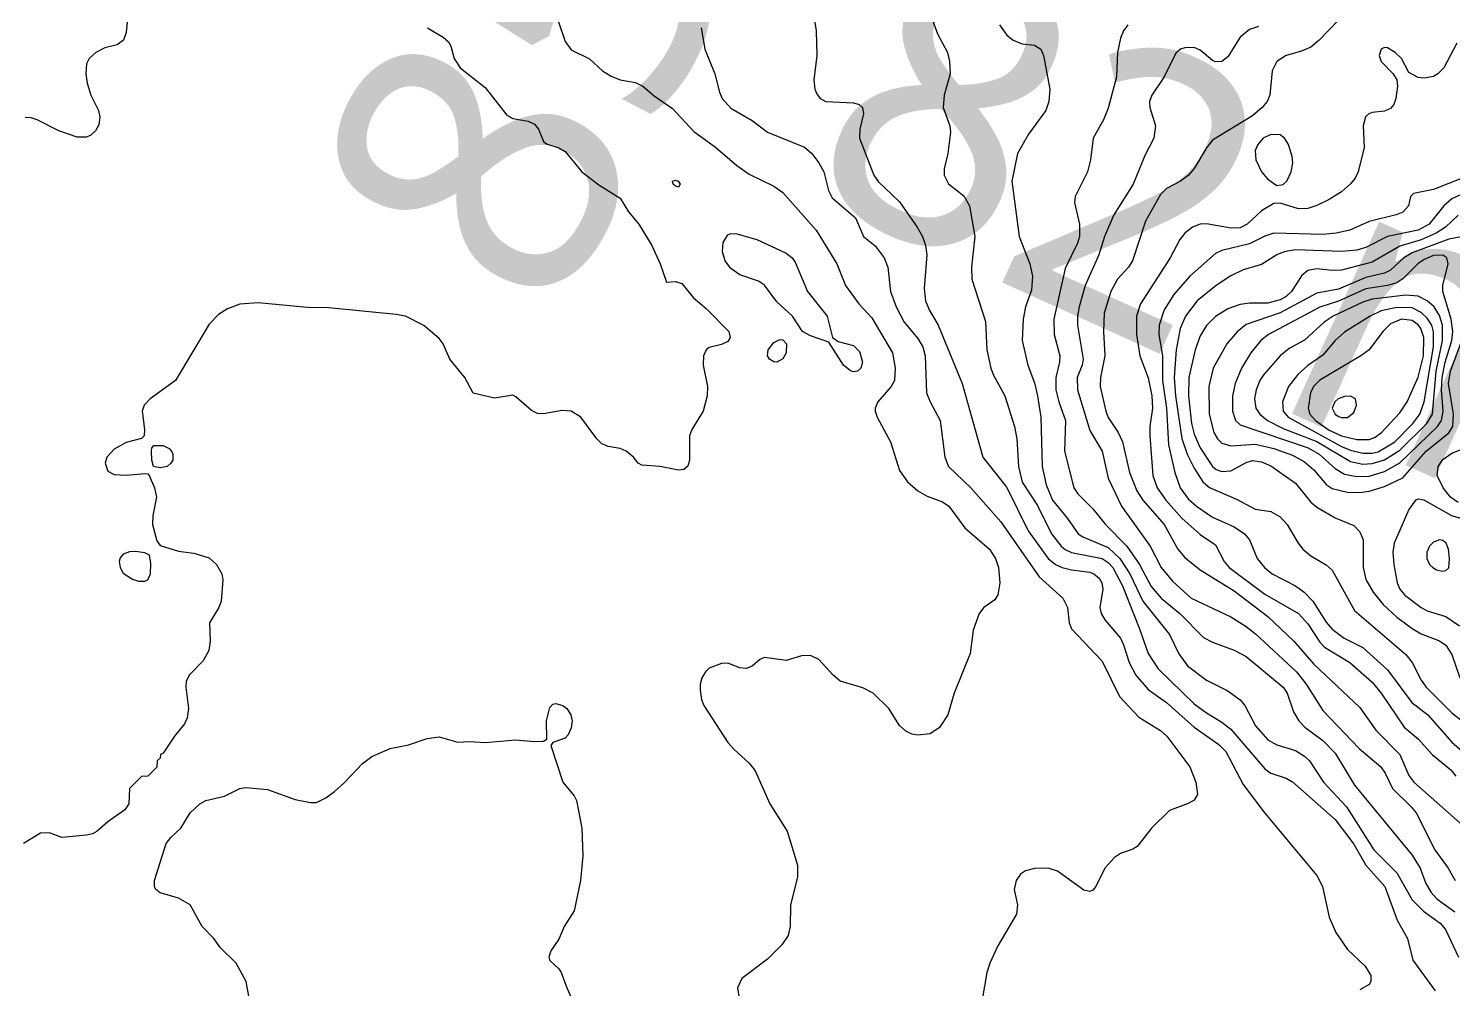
# Model space of a CAD drawing. Extents: x 474277 to 475042, y 254928 to 255625.
# Drawn here: x 474949.93 to 474985.54, y 255247.6 to 255271.63 of the extents above; entities that cross this region are included whole.
import ezdxf

# ---------------------------------------------------------------- set-up
doc = ezdxf.new("R2010")
doc.units = 0
doc.header["$MEASUREMENT"] = 0
doc.layers.add('BaseMapV2_DTM_export_MonNov09090547073261 — entities', color=1, linetype='CONTINUOUS')
doc.styles.get("Standard").update_dxf_attribs({"font": 'romans.shx'})

msp = doc.modelspace()

# ---------------------------------------------------------------- linework, layer by layer
at = {"layer": 'BaseMapV2_DTM_export_MonNov09090547073261 — entities', "color": 15, "linetype": 'Continuous', "true_color": 0xb7484b}
for points in [[(474952.415, 255271.952, 85.75), (474952.378, 255271.532, 85.75), (474952.31, 255271.338, 85.75), (474952.148, 255271.219, 85.75), (474951.841, 255271.144, 85.75), (474951.618, 255271.031, 85.75), (474951.454, 255270.878, 85.75), (474951.381, 255270.741, 85.75), (474951.363, 255270.495, 85.75), (474951.397, 255270.265, 85.75), (474951.493, 255269.958, 85.75), (474951.68, 255269.575, 85.75), (474951.715, 255269.421, 85.75), (474951.688, 255269.222, 85.75), (474951.611, 255269.073, 85.75), (474951.489, 255268.961, 85.75), (474951.381, 255268.913, 85.75), (474951.151, 255268.914, 85.75), (474950.691, 255269.069, 85.75), (474950.154, 255269.346, 85.75), (474950.001, 255269.394, 85.75), (474949.847, 255269.4, 85.75)], [(474969.564, 255271.875, 84.75), (474969.62, 255271.568, 84.75), (474969.633, 255270.955, 84.75), (474969.558, 255270.341, 84.75), (474969.584, 255270.111, 84.75), (474969.63, 255269.992, 84.75), (474969.718, 255269.881, 84.75), (474969.86, 255269.805, 84.75), (474970.55, 255269.773, 84.75), (474970.695, 255269.728, 84.75), (474970.778, 255269.651, 84.75), (474970.801, 255269.498, 84.75), (474970.71, 255269.114, 84.75), (474970.702, 255268.884, 84.75), (474971.054, 255267.964, 84.75), (474971.163, 255267.806, 84.75), (474971.7, 255267.292, 84.75), (474972.143, 255266.661, 84.75), (474972.271, 255266.431, 84.75), (474972.347, 255266.201, 84.75), (474972.382, 255265.971, 84.75), (474972.313, 255265.127, 84.75), (474972.346, 255264.821, 84.75), (474972.442, 255264.591, 84.75), (474972.665, 255264.207, 84.75), (474973.265, 255262.75, 84.75), (474973.783, 255260.91, 84.75), (474974.384, 255260.148, 84.75), (474974.91, 255259.07, 84.75), (474975.412, 255258.38, 84.75), (474975.598, 255258.226, 84.75), (474975.764, 255258.15, 84.75), (474975.994, 255258.091, 84.75), (474976.454, 255258.036, 84.75), (474976.553, 255257.996, 84.75), (474976.684, 255257.887, 84.75), (474976.755, 255257.766, 84.75), (474976.78, 255257.613, 84.75), (474976.706, 255257.153, 84.75), (474976.735, 255257, 84.75), (474976.83, 255256.846, 84.75), (474977.221, 255256.381, 84.75), (474977.297, 255256.222, 84.75), (474977.435, 255255.773, 84.75), (474977.604, 255255.459, 84.75), (474977.911, 255255.105, 84.75), (474978.374, 255254.776, 84.75), (474979.061, 255254.161, 84.75), (474979.674, 255253.722, 84.75), (474979.85, 255253.549, 84.75), (474980.288, 255252.726, 84.75), (474980.824, 255252.009, 84.75), (474982.128, 255250.452, 84.75), (474982.269, 255250.175, 84.75), (474982.431, 255249.409, 84.75), (474982.605, 255249.025, 84.75), (474982.895, 255248.604, 84.75), (474983.337, 255248.182, 84.75), (474983.475, 255247.952, 84.75), (474983.475, 255247.799, 84.75), (474983.431, 255247.723, 84.75), (474983.201, 255247.595, 84.75)], [(474972.478, 255271.952, 84.5), (474972.652, 255271.491, 84.5), (474972.898, 255271.031, 84.5), (474972.949, 255270.801, 84.5), (474972.964, 255270.495, 84.5), (474972.816, 255269.958, 84.5), (474972.786, 255269.651, 84.5), (474972.96, 255269.191, 84.5), (474972.969, 255269.038, 84.5), (474972.909, 255268.501, 84.5), (474972.811, 255268.118, 84.5), (474972.814, 255267.964, 84.5), (474972.927, 255267.747, 84.5), (474973.31, 255267.444, 84.5), (474973.446, 255267.198, 84.5), (474973.582, 255266.431, 84.5), (474973.497, 255265.664, 84.5), (474973.509, 255265.357, 84.5), (474973.847, 255264.3, 84.5), (474973.877, 255263.594, 84.5), (474973.985, 255263.134, 84.5), (474974.04, 255262.98, 84.5), (474974.332, 255262.444, 84.5), (474974.575, 255261.677, 84.5), (474974.63, 255261.37, 84.5), (474974.671, 255260.68, 84.5), (474974.767, 255260.289, 84.5), (474975.15, 255259.706, 84.5), (474975.493, 255258.993, 84.5), (474975.739, 255258.687, 84.5), (474975.841, 255258.6, 84.5), (474975.994, 255258.527, 84.5), (474976.761, 255258.373, 84.5), (474976.914, 255258.279, 84.5), (474977.029, 255258.15, 84.5), (474977.27, 255257.69, 84.5), (474977.699, 255256.616, 84.5), (474977.909, 255256.003, 84.5), (474978.163, 255255.619, 84.5), (474979.061, 255254.739, 84.5), (474979.368, 255254.516, 84.5), (474979.751, 255254.288, 84.5), (474979.981, 255254.106, 84.5), (474980.824, 255253.12, 84.5), (474980.978, 255253.008, 84.5), (474981.361, 255252.884, 84.5), (474981.515, 255252.79, 84.5), (474982.588, 255251.848, 84.5), (474983.048, 255251.238, 84.5), (474983.355, 255250.707, 84.5), (474983.826, 255250.175, 84.5), (474984.136, 255249.332, 84.5), (474984.396, 255248.872, 84.5), (474984.528, 255248.335, 84.5), (474985.087, 255247.568, 84.5)], [(474982.895, 255272.068, 83.5), (474982.189, 255271.338, 83.5), (474981.975, 255271.165, 83.5), (474981.745, 255271.061, 83.5), (474981.361, 255270.953, 83.5), (474981.131, 255270.807, 83.5), (474981.015, 255270.571, 83.5), (474980.954, 255269.958, 83.5), (474980.882, 255269.805, 83.5), (474980.763, 255269.651, 83.5), (474980.518, 255269.443, 83.5), (474979.521, 255268.837, 83.5), (474979.368, 255268.645, 83.5), (474979.061, 255268.13, 83.5), (474978.908, 255267.957, 83.5), (474978.723, 255267.811, 83.5), (474978.371, 255267.631, 83.5), (474978.217, 255267.482, 83.5), (474977.845, 255266.814, 83.5), (474977.52, 255265.817, 83.5), (474977.42, 255265.664, 83.5), (474977.143, 255265.357, 83.5), (474976.981, 255265.051, 83.5), (474976.817, 255264.514, 83.5), (474976.794, 255264.054, 83.5), (474976.826, 255263.44, 83.5), (474976.72, 255262.904, 83.5), (474976.712, 255262.674, 83.5), (474976.852, 255262.06, 83.5), (474976.914, 255261.902, 83.5), (474977.16, 255261.524, 83.5), (474977.267, 255261.294, 83.5), (474977.445, 255260.527, 83.5), (474977.631, 255260.067, 83.5), (474977.777, 255259.837, 83.5), (474978.311, 255259.223, 83.5), (474978.657, 255258.61, 83.5), (474978.831, 255258.404, 83.5), (474979.214, 255258.094, 83.5), (474980.058, 255257.566, 83.5), (474980.9, 255256.923, 83.5), (474981.552, 255256.31, 83.5), (474982.051, 255255.738, 83.5), (474983.201, 255254.653, 83.5), (474983.598, 255254.086, 83.5), (474984.197, 255253.473, 83.5), (474984.428, 255252.952, 83.5), (474984.547, 255252.782, 83.5), (474985.854, 255251.632, 83.5)], [(474959.907, 255271.645, 85.5), (474960.297, 255271.415, 85.5), (474960.429, 255271.297, 85.5), (474960.487, 255271.185, 85.5), (474960.569, 255270.878, 85.5), (474960.721, 255270.648, 85.5), (474961.349, 255270.151, 85.5), (474961.885, 255269.46, 85.5), (474962.039, 255269.375, 85.5), (474962.422, 255269.31, 85.5), (474962.576, 255269.236, 85.5), (474962.678, 255269.114, 85.5), (474962.806, 255268.801, 85.5), (474962.882, 255268.742, 85.5), (474963.189, 255268.644, 85.5), (474963.342, 255268.557, 85.5), (474963.763, 255268.041, 85.5), (474964.186, 255267.719, 85.5), (474964.722, 255267.39, 85.5), (474964.929, 255267.044, 85.5), (474965.186, 255266.738, 85.5), (474965.506, 255266.201, 85.5), (474965.717, 255265.741, 85.5), (474965.873, 255265.282, 85.5), (474966.103, 255265.303, 85.5), (474966.256, 255265.253, 85.5), (474966.555, 255264.897, 85.5), (474966.869, 255264.627, 85.5), (474967.436, 255264.054, 85.5), (474967.465, 255263.901, 85.5), (474967.406, 255263.802, 85.5), (474967.253, 255263.724, 85.5), (474966.946, 255263.654, 85.5), (474966.869, 255263.59, 85.5), (474966.801, 255263.44, 85.5), (474966.795, 255263.21, 85.5), (474966.899, 255262.674, 85.5), (474966.889, 255262.444, 85.5), (474966.793, 255262.059, 85.5), (474966.512, 255261.6, 85.5), (474966.451, 255261.447, 85.5), (474966.45, 255260.833, 85.5), (474966.409, 255260.682, 85.5), (474966.31, 255260.603, 85.5), (474966.179, 255260.582, 85.5), (474965.719, 255260.681, 85.5), (474965.259, 255260.707, 85.5), (474965.172, 255260.757, 85.5), (474965.049, 255260.91, 85.5), (474964.868, 255261.063, 85.5), (474964.722, 255261.13, 85.5), (474964.416, 255261.177, 85.5), (474964.262, 255261.246, 85.5), (474964.137, 255261.37, 85.5), (474963.733, 255261.907, 85.5), (474963.496, 255262.059, 85.5), (474963.266, 255262.075, 85.5), (474962.806, 255261.996, 85.5), (474962.652, 255262.004, 85.5), (474962.499, 255262.075, 85.5), (474962.115, 255262.423, 85.5), (474962.039, 255262.46, 85.5), (474961.579, 255262.386, 85.5), (474961.042, 255262.51, 85.5), (474960.835, 255262.904, 85.5), (474960.465, 255263.364, 85.5), (474960.296, 255263.747, 85.5), (474960.199, 255263.878, 85.5), (474959.815, 255264.204, 85.5), (474959.355, 255264.434, 85.5), (474959.125, 255264.481, 85.5), (474957.438, 255264.645, 85.5), (474956.902, 255264.656, 85.5), (474955.675, 255264.772, 85.5), (474955.215, 255264.735, 85.5), (474954.908, 255264.616, 85.5), (474954.678, 255264.477, 85.5), (474954.448, 255264.235, 85.5), (474953.61, 255262.827, 85.5), (474952.976, 255262.367, 85.5), (474952.824, 255262.214, 85.5), (474952.777, 255262.06, 85.5), (474952.835, 255261.6, 85.5), (474952.827, 255261.447, 85.5), (474952.761, 255261.381, 85.5), (474952.378, 255261.273, 85.5), (474952.071, 255261.107, 85.5), (474951.889, 255260.91, 85.5), (474951.848, 255260.757, 85.5), (474951.918, 255260.558, 85.5), (474952.071, 255260.48, 85.5), (474952.378, 255260.458, 85.5), (474952.838, 255260.504, 85.5), (474952.914, 255260.493, 85.5), (474952.951, 255260.45, 85.5), (474953.082, 255260.143, 85.5), (474953.134, 255259.913, 85.5), (474953.039, 255259.453, 85.5), (474953.036, 255259.223, 85.5), (474953.144, 255258.822, 85.5), (474953.221, 255258.699, 85.5), (474953.681, 255258.563, 85.5), (474954.064, 255258.507, 85.5), (474954.448, 255258.392, 85.5), (474954.634, 255258.226, 85.5), (474954.768, 255257.996, 85.5), (474954.789, 255257.843, 85.5), (474954.752, 255257.306, 85.5), (474954.692, 255257.153, 85.5), (474954.455, 255256.77, 85.5), (474954.477, 255256.31, 85.5), (474954.44, 255256.08, 85.5), (474954.295, 255255.817, 85.5), (474953.961, 255255.466, 85.5), (474953.877, 255255.313, 85.5), (474953.862, 255255.159, 85.5), (474953.931, 255254.623, 85.5), (474953.896, 255254.393, 85.5), (474953.836, 255254.239, 85.5), (474953.582, 255253.933, 85.5), (474953.298, 255253.506, 85.5), (474953.229, 255253.473, 85.5), (474953.221, 255253.388, 85.5), (474953.152, 255253.319, 85.5), (474953.144, 255253.163, 85.5), (474952.914, 255252.933, 85.5), (474952.761, 255252.928, 85.5), (474952.457, 255252.629, 85.5), (474952.441, 255252.246, 85.5), (474952.338, 255252.092, 85.5), (474951.918, 255251.794, 85.5), (474951.652, 255251.556, 85.5), (474951.534, 255251.494, 85.5), (474951.381, 255251.456, 85.5), (474950.767, 255251.402, 85.5), (474950.461, 255251.517, 85.5), (474950.231, 255251.51, 85.5), (474949.806, 255251.249, 85.5)], [(474963.178, 255271.798, 85.25), (474963.342, 255271.306, 85.25), (474963.496, 255271.092, 85.25), (474963.956, 255270.868, 85.25), (474964.275, 255270.571, 85.25), (474964.492, 255270.436, 85.25), (474964.722, 255270.345, 85.25), (474965.106, 255270.278, 85.25), (474965.285, 255270.188, 85.25), (474965.566, 255269.949, 85.25), (474966.026, 255269.628, 85.25), (474966.563, 255269.053, 85.25), (474967.099, 255268.665, 85.25), (474967.636, 255268.207, 85.25), (474967.943, 255267.988, 85.25), (474968.556, 255267.683, 85.25), (474968.786, 255267.528, 85.25), (474969.614, 255266.584, 85.25), (474970.134, 255265.741, 85.25), (474970.348, 255265.204, 85.25), (474970.68, 255264.744, 85.25), (474971.01, 255264.397, 85.25), (474971.527, 255263.517, 85.25), (474971.588, 255263.134, 85.25), (474971.57, 255262.827, 85.25), (474971.492, 255262.674, 85.25), (474971.161, 255262.29, 85.25), (474971.092, 255262.137, 85.25), (474971.088, 255262.06, 85.25), (474971.143, 255261.907, 85.25), (474971.476, 255261.294, 85.25), (474971.7, 255260.581, 85.25), (474971.898, 255260.297, 85.25), (474972.16, 255260.068, 85.25), (474972.39, 255259.933, 85.25), (474972.773, 255259.79, 85.25), (474972.928, 255259.683, 85.25), (474973.332, 255259.147, 85.25), (474973.947, 255258.61, 85.25), (474974.1, 255258.38, 85.25), (474974.17, 255258.15, 85.25), (474974.205, 255257.766, 85.25), (474974.154, 255257.467, 85.25), (474974.077, 255257.346, 85.25), (474973.803, 255257.153, 85.25), (474973.688, 255257, 85.25), (474973.54, 255256.586, 85.25), (474973.461, 255256.003, 85.25), (474973.065, 255255.006, 85.25), (474972.905, 255254.469, 85.25), (474972.697, 255254.152, 85.25), (474972.467, 255253.992, 85.25), (474972.16, 255253.961, 85.25), (474972.007, 255253.986, 85.25), (474971.853, 255254.056, 85.25), (474971.7, 255254.2, 85.25), (474971.435, 255254.623, 85.25), (474971.043, 255255.006, 85.25), (474970.78, 255255.142, 85.25), (474970.22, 255255.313, 85.25), (474970.031, 255255.466, 85.25), (474969.683, 255255.85, 85.25), (474969.476, 255255.948, 85.25), (474969.246, 255255.945, 85.25), (474968.863, 255255.827, 85.25), (474968.326, 255255.901, 85.25), (474968.211, 255255.85, 85.25), (474968.02, 255255.685, 85.25), (474967.866, 255255.63, 85.25), (474967.713, 255255.643, 85.25), (474967.406, 255255.757, 85.25), (474967.253, 255255.75, 85.25), (474966.946, 255255.632, 85.25), (474966.85, 255255.543, 85.25), (474966.762, 255255.389, 85.25), (474966.721, 255255.236, 85.25), (474966.72, 255255.083, 85.25), (474966.754, 255254.853, 85.25), (474966.811, 255254.699, 85.25), (474967.411, 255253.779, 85.25), (474967.559, 255253.606, 85.25), (474967.943, 255253.26, 85.25), (474968.096, 255253.067, 85.25), (474968.458, 255252.246, 85.25), (474968.895, 255251.556, 85.25), (474969.149, 255250.712, 85.25), (474969.146, 255250.405, 85.25), (474968.979, 255249.715, 85.25), (474968.967, 255249.179, 85.25), (474968.914, 255248.949, 85.25), (474968.757, 255248.719, 85.25), (474968.403, 255248.362, 85.25), (474967.761, 255247.875, 85.25), (474967.653, 255247.645, 85.25), (474967.747, 255247.032, 85.25)], [(474966.743, 255271.645, 85), (474966.831, 255271.108, 85), (474967.084, 255270.495, 85), (474967.197, 255270.035, 85), (474967.265, 255269.881, 85), (474967.483, 255269.639, 85), (474968.02, 255269.328, 85), (474968.403, 255269.033, 85), (474969.323, 255268.665, 85), (474969.511, 255268.501, 85), (474969.68, 255268.271, 85), (474969.811, 255268.041, 85), (474969.922, 255267.581, 85), (474970.013, 255267.393, 85), (474970.598, 255266.891, 85), (474970.801, 255266.431, 85), (474971.087, 255266.192, 85), (474971.313, 255265.894, 85), (474971.407, 255265.664, 85), (474971.472, 255265.051, 85), (474971.612, 255264.667, 85), (474971.813, 255264.284, 85), (474972.16, 255263.878, 85), (474972.285, 255263.67, 85), (474972.343, 255263.44, 85), (474972.371, 255262.52, 85), (474972.461, 255262.29, 85), (474972.713, 255261.83, 85), (474972.83, 255260.91, 85), (474972.919, 255260.68, 85), (474973.479, 255260.143, 85), (474974.23, 255259.295, 85), (474975.188, 255257.92, 85), (474975.784, 255257.383, 85), (474975.897, 255257.153, 85), (474975.935, 255256.77, 85), (474975.999, 255256.616, 85), (474976.761, 255255.806, 85), (474977.2, 255254.929, 85), (474977.681, 255254.412, 85), (474978.217, 255254.08, 85), (474978.378, 255253.933, 85), (474978.953, 255253.166, 85), (474979.107, 255252.782, 85), (474979.142, 255252.476, 85), (474979.061, 255252.337, 85), (474978.908, 255252.25, 85), (474978.448, 255252.079, 85), (474977.993, 255251.632, 85), (474977.64, 255251.172, 85), (474977.527, 255251.106, 85), (474977.221, 255251.003, 85), (474977.067, 255250.901, 85), (474976.833, 255250.636, 85), (474976.607, 255250.179, 85), (474976.531, 255250.08, 85), (474976.454, 255250.047, 85), (474976.301, 255250.082, 85), (474975.644, 255250.559, 85), (474975.41, 255250.636, 85), (474975.074, 255250.626, 85), (474974.844, 255250.566, 85), (474974.723, 255250.482, 85), (474974.616, 255250.329, 85), (474974.56, 255250.099, 85), (474974.644, 255249.715, 85), (474974.621, 255249.485, 85), (474974.154, 255248.689, 85), (474973.955, 255248.259, 85), (474973.879, 255248.029, 85), (474973.761, 255247.338, 85)], [(474974.2, 255271.721, 84.25), (474974.384, 255271.459, 84.25), (474974.537, 255271.334, 84.25), (474974.767, 255271.247, 84.25), (474975.074, 255271.209, 84.25), (474975.227, 255271.108, 84.25), (474975.293, 255270.955, 84.25), (474975.453, 255270.111, 84.25), (474975.432, 255269.805, 84.25), (474975.355, 255269.575, 84.25), (474974.92, 255268.985, 84.25), (474974.647, 255268.501, 84.25), (474974.505, 255267.811, 84.25), (474974.691, 255266.431, 84.25), (474974.952, 255265.741, 84.25), (474975.022, 255265.434, 84.25), (474974.997, 255265.088, 84.25), (474974.845, 255264.667, 84.25), (474974.786, 255264.361, 84.25), (474974.762, 255263.824, 84.25), (474974.902, 255263.21, 84.25), (474975.074, 255262.765, 84.25), (474975.147, 255262.444, 84.25), (474975.234, 255261.907, 84.25), (474975.262, 255260.68, 84.25), (474975.367, 255260.22, 84.25), (474975.523, 255259.837, 84.25), (474975.899, 255259.377, 84.25), (474976.164, 255258.993, 84.25), (474976.283, 255258.917, 84.25), (474976.914, 255258.649, 84.25), (474977.204, 255258.38, 84.25), (474977.451, 255257.996, 84.25), (474977.775, 255257.306, 84.25), (474978.448, 255256.478, 84.25), (474978.678, 255255.99, 84.25), (474978.894, 255255.696, 84.25), (474979.368, 255255.331, 84.25), (474979.904, 255255.07, 84.25), (474980.211, 255254.843, 84.25), (474980.328, 255254.699, 84.25), (474980.594, 255254.19, 84.25), (474980.901, 255253.843, 84.25), (474981.131, 255253.718, 84.25), (474981.591, 255253.573, 84.25), (474981.821, 255253.431, 84.25), (474981.943, 255253.319, 84.25), (474982.291, 255252.782, 84.25), (474982.866, 255252.169, 84.25), (474983.549, 255251.096, 84.25), (474984.122, 255250.517, 84.25), (474984.505, 255249.843, 84.25), (474984.789, 255249.562, 84.25), (474985.211, 255249.255, 84.25), (474985.346, 255249.102, 84.25), (474985.671, 255248.412, 84.25)], [(474977.402, 255271.721, 84), (474977.292, 255271.568, 84), (474977.221, 255271.389, 84), (474977.147, 255271.031, 84), (474977.119, 255270.418, 84), (474976.914, 255269.639, 84), (474976.8, 255269.345, 84), (474976.542, 255268.884, 84), (474976.469, 255268.348, 84), (474976.394, 255268.041, 84), (474976.086, 255267.428, 84), (474976.069, 255267.274, 84), (474976.193, 255266.738, 84), (474976.2, 255266.431, 84), (474976.147, 255266.257, 84), (474975.841, 255265.63, 84), (474975.559, 255264.361, 84), (474975.567, 255263.977, 84), (474975.706, 255263.44, 84), (474975.698, 255263.287, 84), (474975.604, 255262.904, 84), (474975.605, 255262.597, 84), (474975.677, 255262.29, 84), (474975.846, 255261.83, 84), (474975.819, 255261.063, 84), (474976.051, 255260.143, 84), (474976.151, 255259.99, 84), (474976.531, 255259.621, 84), (474976.847, 255259.223, 84), (474977.38, 255258.687, 84), (474977.693, 255258.226, 84), (474977.987, 255257.674, 84), (474978.241, 255257.383, 84), (474978.706, 255257, 84), (474979.291, 255256.4, 84), (474979.521, 255256.281, 84), (474980.058, 255256.088, 84), (474980.364, 255255.93, 84), (474981.284, 255255.159, 84), (474981.383, 255255.006, 84), (474981.548, 255254.546, 84), (474981.674, 255254.316, 84), (474981.831, 255254.163, 84), (474982.281, 255253.83, 84), (474982.588, 255253.509, 84), (474983.068, 255252.706, 84), (474984.505, 255250.963, 84), (474984.708, 255250.636, 84), (474984.847, 255250.252, 84), (474984.98, 255250.022, 84), (474985.125, 255249.869, 84), (474985.578, 255249.539, 84)], [(474980.671, 255271.681, 83.75), (474980.441, 255271.605, 83.75), (474980.209, 255271.415, 83.75), (474979.904, 255270.919, 83.75), (474979.751, 255270.805, 83.75), (474979.598, 255270.792, 83.75), (474979.521, 255270.826, 83.75), (474979.214, 255271.088, 83.75), (474979.061, 255271.153, 83.75), (474978.831, 255271.149, 83.75), (474978.72, 255271.108, 83.75), (474978.601, 255271.013, 83.75), (474978.315, 255270.418, 83.75), (474978.001, 255269.958, 83.75), (474977.944, 255269.805, 83.75), (474977.953, 255269.651, 83.75), (474978.094, 255269.191, 83.75), (474978.05, 255268.884, 83.75), (474977.834, 255268.467, 83.75), (474977.534, 255267.734, 83.75), (474977.054, 255266.968, 83.75), (474976.824, 255266.431, 83.75), (474976.676, 255265.971, 83.75), (474976.342, 255265.204, 83.75), (474976.185, 255264.667, 83.75), (474976.143, 255264.437, 83.75), (474976.144, 255264.207, 83.75), (474976.289, 255263.364, 83.75), (474976.26, 255263.21, 83.75), (474976.138, 255262.904, 83.75), (474976.144, 255262.597, 83.75), (474976.454, 255261.581, 83.75), (474976.761, 255261.063, 83.75), (474976.914, 255260.384, 83.75), (474977.25, 255259.683, 83.75), (474977.961, 255258.687, 83.75), (474978.239, 255258.15, 83.75), (474978.524, 255257.814, 83.75), (474978.984, 255257.383, 83.75), (474979.981, 255256.92, 83.75), (474980.364, 255256.68, 83.75), (474980.594, 255256.493, 83.75), (474981.615, 255255.543, 83.75), (474981.86, 255255.236, 83.75), (474982.281, 255254.576, 83.75), (474983.182, 255253.626, 83.75), (474983.726, 255253.166, 83.75), (474983.833, 255253.012, 83.75), (474984.019, 255252.629, 83.75), (474984.487, 255252.169, 83.75), (474984.605, 255252.016, 83.75), (474985.078, 255251.096, 83.75), (474985.405, 255250.636, 83.75), (474985.583, 255250.329, 83.75)], [(474985.625, 255271.261, 83.25), (474985.298, 255270.648, 83.25), (474985.151, 255270.495, 83.25), (474985.042, 255270.432, 83.25), (474984.812, 255270.384, 83.25), (474984.658, 255270.403, 83.25), (474984.428, 255270.529, 83.25), (474984.242, 255270.878, 83.25), (474984.087, 255271.031, 83.25), (474983.892, 255271.145, 83.25), (474983.815, 255271.152, 83.25), (474983.738, 255271.115, 83.25), (474983.687, 255270.955, 83.25), (474983.733, 255270.801, 83.25), (474984.031, 255270.495, 83.25), (474984.129, 255270.341, 83.25), (474984.145, 255270.188, 83.25), (474984.102, 255269.881, 83.25), (474984.047, 255269.728, 83.25), (474983.968, 255269.629, 83.25), (474983.815, 255269.564, 83.25), (474983.508, 255269.527, 83.25), (474983.426, 255269.498, 83.25), (474983.344, 255269.421, 83.25), (474983.281, 255269.191, 83.25), (474983.312, 255268.654, 83.25), (474983.157, 255268.041, 83.25), (474983.084, 255267.888, 83.25), (474982.971, 255267.743, 83.25), (474982.741, 255267.546, 83.25), (474982.435, 255267.355, 83.25), (474982.128, 255267.203, 83.25), (474981.898, 255267.128, 83.25), (474981.668, 255267.116, 83.25), (474981.208, 255267.259, 83.25), (474981.055, 255267.252, 83.25), (474980.748, 255267.071, 83.25), (474980.388, 255266.738, 83.25), (474980.211, 255266.645, 83.25), (474979.981, 255266.64, 83.25), (474979.368, 255266.746, 83.25), (474979.214, 255266.733, 83.25), (474979.02, 255266.661, 83.25), (474978.831, 255266.512, 83.25), (474978.703, 255266.354, 83.25), (474978.459, 255265.894, 83.25), (474977.719, 255264.744, 83.25), (474977.622, 255264.437, 83.25), (474977.62, 255263.977, 83.25), (474977.701, 255263.44, 83.25), (474977.911, 255262.895, 83.25), (474978.001, 255262.444, 83.25), (474978.021, 255262.137, 83.25), (474977.954, 255261.677, 83.25), (474977.952, 255261.447, 83.25), (474978.03, 255260.45, 83.25), (474978.136, 255260.143, 83.25), (474978.351, 255259.837, 83.25), (474978.754, 255259.388, 83.25), (474979.214, 255258.973, 83.25), (474979.598, 255258.717, 83.25), (474979.812, 255258.303, 83.25), (474979.936, 255258.15, 83.25), (474980.824, 255257.486, 83.25), (474981.668, 255257.003, 83.25), (474981.898, 255256.74, 83.25), (474982.205, 255256.284, 83.25), (474982.322, 255256.156, 83.25), (474982.954, 255255.773, 83.25), (474983.508, 255255.284, 83.25), (474983.738, 255255.006, 83.25), (474984.311, 255254.163, 83.25), (474984.668, 255253.856, 83.25), (474985.006, 255253.473, 83.25), (474985.476, 255253.089, 83.25), (474985.601, 255252.936, 83.25)], [(474981.285, 255267.728, 83.25), (474981.376, 255267.811, 83.25), (474981.489, 255268.041, 83.25), (474981.528, 255268.271, 83.25), (474981.508, 255268.424, 83.25), (474981.416, 255268.731, 83.25), (474981.322, 255268.884, 83.25), (474981.208, 255268.968, 83.25), (474980.978, 255268.979, 83.25), (474980.789, 255268.884, 83.25), (474980.65, 255268.731, 83.25), (474980.587, 255268.578, 83.25), (474980.599, 255268.348, 83.25), (474980.744, 255268.041, 83.25), (474980.901, 255267.863, 83.25), (474981.131, 255267.705, 83.25), (474981.285, 255267.728, 83.25)], [(474986.115, 255268.031, 83), (474985.042, 255267.607, 83), (474984.541, 255267.504, 83), (474984.471, 255267.428, 83), (474984.418, 255267.198, 83), (474984.275, 255267.033, 83), (474984.113, 255266.968, 83), (474983.431, 255266.802, 83), (474982.949, 255266.584, 83), (474982.609, 255266.507, 83), (474982.281, 255266.474, 83), (474981.055, 255266.508, 83), (474980.824, 255266.437, 83), (474980.441, 255266.241, 83), (474979.751, 255266.077, 83), (474979.598, 255266.004, 83), (474978.957, 255265.434, 83), (474978.551, 255264.974, 83), (474978.311, 255264.591, 83), (474978.187, 255264.207, 83), (474978.175, 255263.977, 83), (474978.27, 255263.44, 83), (474978.274, 255262.827, 83), (474978.372, 255262.137, 83), (474978.42, 255261.217, 83), (474978.577, 255260.527, 83), (474978.716, 255260.143, 83), (474978.908, 255259.871, 83), (474979.119, 255259.683, 83), (474979.521, 255259.412, 83), (474980.058, 255259.17, 83), (474980.317, 255258.993, 83), (474980.448, 255258.84, 83), (474980.64, 255258.38, 83), (474980.82, 255258.15, 83), (474981.014, 255257.996, 83), (474981.591, 255257.697, 83), (474981.812, 255257.536, 83), (474982.025, 255257.306, 83), (474982.358, 255256.785, 83), (474982.511, 255256.606, 83), (474982.808, 255256.386, 83), (474983.278, 255256.152, 83), (474983.892, 255255.589, 83), (474984.501, 255254.776, 83), (474984.899, 255254.469, 83), (474985.502, 255253.788, 83), (474986.122, 255253.243, 83)], [(474966.22, 255267.734, 85.5), (474966.179, 255267.659, 85.5), (474966.103, 255267.688, 85.5), (474966.046, 255267.734, 85.5), (474966.023, 255267.811, 85.5), (474966.103, 255267.838, 85.5), (474966.168, 255267.811, 85.5), (474966.22, 255267.734, 85.5)], [(474985.732, 255267.481, 82.75), (474985.502, 255267.368, 82.75), (474985.303, 255267.198, 82.75), (474984.937, 255266.738, 82.75), (474984.663, 255266.584, 82.75), (474983.892, 255266.426, 82.75), (474983.355, 255266.151, 82.75), (474983.125, 255266.084, 82.75), (474982.741, 255266.051, 82.75), (474981.591, 255266.093, 82.75), (474981.31, 255266.047, 82.75), (474981.129, 255265.971, 82.75), (474980.748, 255265.731, 82.75), (474980.288, 255265.593, 82.75), (474979.981, 255265.445, 82.75), (474979.612, 255265.204, 82.75), (474979.138, 255264.818, 82.75), (474978.848, 255264.437, 82.75), (474978.709, 255264.131, 82.75), (474978.611, 255263.594, 82.75), (474978.565, 255262.904, 82.75), (474978.598, 255262.444, 82.75), (474978.754, 255261.373, 82.75), (474978.886, 255260.987, 82.75), (474979.061, 255260.633, 82.75), (474979.275, 255260.297, 82.75), (474979.444, 255260.15, 82.75), (474980.134, 255259.854, 82.75), (474980.582, 255259.607, 82.75), (474980.978, 255259.551, 82.75), (474981.208, 255259.419, 82.75), (474981.387, 255259.223, 82.75), (474981.659, 255258.763, 82.75), (474981.781, 255258.61, 82.75), (474981.975, 255258.443, 82.75), (474982.358, 255258.22, 82.75), (474982.511, 255258.081, 82.75), (474983.068, 255257.076, 82.75), (474984.352, 255255.978, 82.75), (474984.508, 255255.773, 82.75), (474984.735, 255255.334, 82.75), (474984.856, 255255.159, 82.75), (474985.502, 255254.515, 82.75), (474985.808, 255254.276, 82.75)], [(474985.655, 255266.96, 82.5), (474985.343, 255266.661, 82.5), (474985.11, 255266.507, 82.5), (474984.735, 255266.343, 82.5), (474984.198, 255266.186, 82.5), (474983.508, 255265.79, 82.5), (474982.741, 255265.582, 82.5), (474982.511, 255265.575, 82.5), (474982.128, 255265.621, 82.5), (474981.898, 255265.574, 82.5), (474981.745, 255265.445, 82.5), (474981.498, 255265.051, 82.5), (474981.361, 255264.928, 82.5), (474981.208, 255264.845, 82.5), (474980.901, 255264.764, 82.5), (474980.441, 255264.761, 82.5), (474980.211, 255264.725, 82.5), (474979.904, 255264.615, 82.5), (474979.598, 255264.424, 82.5), (474979.368, 255264.201, 82.5), (474979.214, 255263.94, 82.5), (474979.09, 255263.594, 82.5), (474978.928, 255262.904, 82.5), (474978.918, 255262.444, 82.5), (474978.997, 255261.754, 82.5), (474979.061, 255261.489, 82.5), (474979.21, 255261.14, 82.5), (474979.521, 255260.674, 82.5), (474979.608, 255260.603, 82.5), (474979.751, 255260.551, 82.5), (474979.981, 255260.57, 82.5), (474980.364, 255260.781, 82.5), (474980.518, 255260.831, 82.5), (474980.748, 255260.797, 82.5), (474980.978, 255260.694, 82.5), (474981.591, 255260.263, 82.5), (474981.975, 255259.788, 82.5), (474982.128, 255259.656, 82.5), (474982.588, 255259.397, 82.5), (474983.048, 255259.2, 82.5), (474983.201, 255259.041, 82.5), (474983.287, 255258.84, 82.5), (474983.288, 255258.15, 82.5), (474983.355, 255257.854, 82.5), (474983.538, 255257.536, 82.5), (474983.786, 255257.23, 82.5), (474984.122, 255256.912, 82.5), (474984.505, 255256.63, 82.5), (474984.735, 255256.497, 82.5), (474985.195, 255256.322, 82.5), (474985.348, 255256.209, 82.5), (474985.502, 255255.977, 82.5), (474985.7, 255255.389, 82.5)], [(474970.65, 255263.057, 85.5), (474970.55, 255263.044, 85.5), (474970.473, 255263.071, 85.5), (474970.3, 255263.21, 85.5), (474969.936, 255263.785, 85.5), (474969.476, 255263.94, 85.5), (474969.272, 255264.054, 85.5), (474969.023, 255264.437, 85.5), (474968.633, 255264.797, 85.5), (474968.326, 255265.215, 85.5), (474968.173, 255265.313, 85.5), (474967.713, 255265.467, 85.5), (474967.483, 255265.626, 85.5), (474967.345, 255265.817, 85.5), (474967.274, 255266.047, 85.5), (474967.291, 255266.277, 85.5), (474967.406, 255266.468, 85.5), (474967.483, 255266.504, 85.5), (474967.636, 255266.497, 85.5), (474968.135, 255266.354, 85.5), (474968.863, 255266.011, 85.5), (474969.016, 255265.897, 85.5), (474969.093, 255265.786, 85.5), (474969.4, 255265.054, 85.5), (474969.891, 255264.437, 85.5), (474970.025, 255263.901, 85.5), (474970.166, 255263.806, 85.5), (474970.55, 255263.7, 85.5), (474970.703, 255263.555, 85.5), (474970.773, 255263.287, 85.5), (474970.732, 255263.134, 85.5), (474970.65, 255263.057, 85.5)], [(474985.732, 255266.418, 82.25), (474985.425, 255266.365, 82.25), (474984.505, 255266.023, 82.25), (474984.301, 255265.894, 82.25), (474983.969, 255265.587, 82.25), (474983.815, 255265.512, 82.25), (474983.355, 255265.403, 82.25), (474982.665, 255265.112, 82.25), (474982.128, 255265.015, 82.25), (474981.208, 255264.515, 82.25), (474980.364, 255264.231, 82.25), (474980.134, 255264.044, 82.25), (474979.874, 255263.747, 82.25), (474979.536, 255263.134, 82.25), (474979.425, 255262.674, 82.25), (474979.436, 255261.984, 82.25), (474979.552, 255261.524, 82.25), (474979.641, 255261.37, 82.25), (474979.751, 255261.262, 82.25), (474979.981, 255261.191, 82.25), (474980.594, 255261.235, 82.25), (474981.055, 255261.127, 82.25), (474981.515, 255260.957, 82.25), (474981.821, 255260.79, 82.25), (474982.051, 255260.597, 82.25), (474982.358, 255260.228, 82.25), (474982.511, 255260.124, 82.25), (474982.895, 255260.036, 82.25), (474983.201, 255260.026, 82.25), (474983.431, 255260.057, 82.25)], [(474983.431, 255260.438, 82), (474983.815, 255260.551, 82), (474984.198, 255260.767, 82), (474985.143, 255261.677, 82), (474985.244, 255261.83, 82), (474985.283, 255262.06, 82), (474985.238, 255262.597, 82), (474985.257, 255262.904, 82), (474985.33, 255263.287, 82), (474985.498, 255263.824, 82), (474985.527, 255264.054, 82), (474985.487, 255264.361, 82), (474985.272, 255265.051, 82), (474985.275, 255265.204, 82), (474985.405, 255265.741, 82), (474985.372, 255265.894, 82), (474985.272, 255265.959, 82), (474985.042, 255265.949, 82), (474984.812, 255265.854, 82), (474984.653, 255265.741, 82), (474984.275, 255265.366, 82), (474984.122, 255265.273, 82), (474983.892, 255265.201, 82), (474983.355, 255265.119, 82), (474982.665, 255264.809, 82), (474982.205, 255264.66, 82), (474980.918, 255263.977, 82), (474980.728, 255263.824, 82), (474980.475, 255263.517, 82), (474980.246, 255263.134, 82), (474980.089, 255262.75, 82), (474980.023, 255262.444, 82), (474980.023, 255262.06, 82), (474980.095, 255261.83, 82), (474980.211, 255261.718, 82), (474981.913, 255261.14, 82), (474982.182, 255260.987, 82), (474982.588, 255260.624, 82), (474982.818, 255260.485, 82), (474983.125, 255260.427, 82), (474983.431, 255260.438, 82)], [(474983.508, 255260.75, 81.75), (474983.815, 255260.842, 81.75), (474984.198, 255261.085, 81.75), (474984.879, 255261.754, 81.75), (474985.02, 255261.984, 81.75), (474985.109, 255263.057, 81.75), (474985.268, 255263.824, 81.75), (474985.266, 255264.207, 81.75), (474985.195, 255264.456, 81.75), (474985.058, 255264.667, 81.75), (474984.888, 255264.817, 81.75), (474984.658, 255264.937, 81.75), (474984.352, 255264.965, 81.75), (474983.508, 255264.865, 81.75), (474983.278, 255264.788, 81.75), (474982.536, 255264.437, 81.75), (474982.313, 255264.284, 81.75), (474981.821, 255263.839, 81.75), (474981.438, 255263.626, 81.75), (474981.214, 255263.44, 81.75), (474980.802, 255262.98, 81.75), (474980.702, 255262.827, 81.75), (474980.61, 255262.597, 81.75), (474980.571, 255262.367, 81.75), (474980.6, 255262.137, 81.75), (474980.699, 255261.984, 81.75), (474980.897, 255261.83, 81.75), (474981.285, 255261.631, 81.75), (474982.128, 255261.3, 81.75), (474982.971, 255260.802, 81.75), (474983.278, 255260.737, 81.75), (474983.508, 255260.75, 81.75)], [(474983.661, 255261.046, 81.5), (474984.074, 255261.294, 81.5), (474984.527, 255261.754, 81.5), (474984.701, 255261.984, 81.5), (474984.807, 255262.29, 81.5), (474985.041, 255263.67, 81.5), (474985.042, 255264.047, 81.5), (474984.998, 255264.207, 81.5), (474984.888, 255264.385, 81.5), (474984.735, 255264.528, 81.5), (474984.505, 255264.64, 81.5), (474984.122, 255264.652, 81.5), (474983.738, 255264.571, 81.5), (474983.456, 255264.437, 81.5), (474982.818, 255264.034, 81.5), (474982.588, 255263.831, 81.5), (474982.281, 255263.463, 81.5), (474981.898, 255263.2, 81.5), (474981.65, 255262.98, 81.5), (474981.423, 255262.674, 81.5), (474981.268, 255262.29, 81.5), (474981.284, 255262.06, 81.5), (474981.409, 255261.907, 81.5), (474982.741, 255261.18, 81.5), (474982.971, 255261.084, 81.5), (474983.278, 255261.013, 81.5), (474983.508, 255261.009, 81.5), (474983.661, 255261.046, 81.5)], [(474983.431, 255261.351, 81.25), (474983.585, 255261.41, 81.25), (474983.743, 255261.524, 81.25), (474984.198, 255262.02, 81.25), (474984.383, 255262.29, 81.25), (474984.658, 255262.914, 81.25), (474984.793, 255263.44, 81.25), (474984.799, 255263.901, 81.25), (474984.725, 255264.131, 81.25), (474984.658, 255264.221, 81.25), (474984.505, 255264.331, 81.25), (474984.242, 255264.361, 81.25), (474983.968, 255264.244, 81.25), (474983.774, 255264.054, 81.25), (474983.431, 255263.593, 81.25), (474983.226, 255263.44, 81.25), (474982.205, 255262.833, 81.25), (474982.041, 255262.674, 81.25), (474981.966, 255262.52, 81.25), (474981.907, 255262.137, 81.25), (474981.956, 255261.984, 81.25), (474982.094, 255261.83, 81.25), (474982.435, 255261.588, 81.25), (474982.741, 255261.44, 81.25), (474983.125, 255261.348, 81.25), (474983.431, 255261.351, 81.25)], [(474968.636, 255263.287, 85.5), (474968.556, 255263.295, 85.5), (474968.45, 255263.364, 85.5), (474968.402, 255263.44, 85.5), (474968.414, 255263.594, 85.5), (474968.556, 255263.775, 85.5), (474968.71, 255263.849, 85.5), (474968.786, 255263.845, 85.5), (474968.875, 255263.747, 85.5), (474968.863, 255263.517, 85.5), (474968.786, 255263.372, 85.5), (474968.636, 255263.287, 85.5)], [(474983.431, 255260.057, 82.25), (474983.815, 255260.178, 82.25), (474984.275, 255260.393, 82.25), (474984.855, 255261.063, 82.25), (474985.425, 255261.516, 82.25), (474985.527, 255261.677, 82.25), (474985.544, 255261.984, 82.25), (474985.417, 255262.75, 82.25), (474985.464, 255263.057, 82.25), (474985.748, 255263.824, 82.25)], [(474982.895, 255261.904, 81), (474983.048, 255262.027, 81), (474983.119, 255262.214, 81), (474983.093, 255262.367, 81), (474982.971, 255262.435, 81), (474982.818, 255262.426, 81), (474982.664, 255262.367, 81), (474982.574, 255262.29, 81), (474982.513, 255262.137, 81), (474982.583, 255261.984, 81), (474982.665, 255261.93, 81), (474982.741, 255261.901, 81), (474982.895, 255261.904, 81)], [(474953.397, 255260.68, 85.5), (474953.221, 255260.641, 85.5), (474953.054, 255260.68, 85.5), (474953.012, 255260.833, 85.5), (474953.006, 255261.063, 85.5), (474953.014, 255261.14, 85.5), (474953.068, 255261.2, 85.5), (474953.298, 255261.204, 85.5), (474953.451, 255261.13, 85.5), (474953.506, 255261.063, 85.5), (474953.541, 255260.987, 85.5), (474953.539, 255260.833, 85.5), (474953.495, 255260.757, 85.5), (474953.397, 255260.68, 85.5)], [(474985.655, 255259.776, 82.5), (474985.468, 255259.913, 82.5), (474985.287, 255260.143, 82.5), (474985.138, 255260.45, 82.5), (474985.16, 255260.68, 82.5), (474985.272, 255260.851, 82.5), (474985.502, 255261.01, 82.5), (474985.885, 255261.158, 82.5)], [(474985.808, 255259.352, 82.25), (474985.502, 255259.441, 82.25), (474984.812, 255259.839, 82.25), (474984.658, 255259.864, 82.25), (474984.59, 255259.837, 82.25), (474984.428, 255259.598, 82.25), (474984.057, 255258.763, 82.25), (474984.029, 255258.533, 82.25), (474984.048, 255258.226, 82.25), (474984.132, 255257.766, 82.25), (474984.204, 255257.613, 82.25), (474984.327, 255257.46, 82.25), (474984.738, 255257.153, 82.25), (474984.888, 255257.072, 82.25), (474985.348, 255256.928, 82.25), (474985.692, 255256.693, 82.25)], [(474985.272, 255258.061, 82), (474985.348, 255258.075, 82), (474985.425, 255258.145, 82), (474985.444, 255258.38, 82), (474985.416, 255258.61, 82), (474985.362, 255258.763, 82), (474985.272, 255258.826, 82), (474985.195, 255258.841, 82), (474985.042, 255258.788, 82), (474984.944, 255258.687, 82), (474984.877, 255258.533, 82), (474984.873, 255258.38, 82), (474984.943, 255258.226, 82), (474985.024, 255258.15, 82), (474985.118, 255258.096, 82), (474985.272, 255258.061, 82)], [(474952.838, 255257.809, 85.5), (474952.914, 255257.845, 85.5), (474952.985, 255257.996, 85.5), (474952.991, 255258.249, 85.5), (474952.954, 255258.456, 85.5), (474952.838, 255258.519, 85.5), (474952.608, 255258.548, 85.5), (474952.454, 255258.547, 85.5), (474952.301, 255258.487, 85.5), (474952.224, 255258.393, 85.5), (474952.201, 255258.303, 85.5), (474952.222, 255258.15, 85.5), (474952.301, 255258.013, 85.5), (474952.531, 255257.861, 85.5), (474952.684, 255257.814, 85.5), (474952.838, 255257.809, 85.5)], [(474955.496, 255247.108, 85.5), (474955.37, 255247.799, 85.5), (474955.127, 255248.259, 85.5), (474954.732, 255248.642, 85.5), (474954.566, 255248.872, 85.5), (474954.272, 255249.179, 85.5), (474953.971, 255249.715, 85.5), (474953.681, 255249.888, 85.5), (474953.221, 255250.016, 85.5), (474953.114, 255250.099, 85.5), (474953.08, 255250.175, 85.5), (474953.083, 255250.329, 85.5), (474953.373, 255251.249, 85.5), (474953.49, 255251.402, 85.5), (474953.743, 255251.632, 85.5), (474953.978, 255252.016, 85.5), (474954.214, 255252.246, 85.5), (474954.366, 255252.322, 85.5), (474954.831, 255252.432, 85.5), (474955.215, 255252.629, 85.5), (474955.368, 255252.649, 85.5), (474955.905, 255252.602, 85.5), (474956.595, 255252.352, 85.5), (474956.978, 255252.275, 85.5), (474957.132, 255252.28, 85.5), (474957.362, 255252.389, 85.5), (474957.577, 255252.552, 85.5), (474957.822, 255252.764, 85.5), (474958.282, 255253.254, 85.5), (474958.512, 255253.429, 85.5), (474958.97, 255253.626, 85.5), (474959.432, 255253.716, 85.5), (474959.892, 255253.876, 85.5), (474960.199, 255253.914, 85.5), (474960.659, 255253.788, 85.5), (474960.965, 255253.805, 85.5), (474961.349, 255253.779, 85.5), (474962.115, 255253.841, 85.5), (474962.576, 255253.8, 85.5), (474962.806, 255253.813, 85.5), (474962.888, 255253.856, 85.5), (474962.882, 255254.316, 85.5), (474962.959, 255254.655, 85.5), (474963.036, 255254.732, 85.5), (474963.112, 255254.748, 85.5), (474963.286, 255254.699, 85.5), (474963.385, 255254.623, 85.5), (474963.487, 255254.469, 85.5), (474963.517, 255254.316, 85.5), (474963.496, 255254.145, 85.5), (474963.419, 255253.969, 85.5), (474963.342, 255253.888, 85.5), (474963.037, 255253.779, 85.5), (474962.983, 255253.703, 85.5), (474963.286, 255252.782, 85.5), (474963.572, 255252.442, 85.5), (474963.631, 255252.322, 85.5), (474963.764, 255251.632, 85.5), (474963.788, 255250.942, 85.5), (474963.73, 255250.329, 85.5), (474963.572, 255249.566, 85.5), (474963.317, 255249.179, 85.5), (474963.189, 255248.862, 85.5), (474962.985, 255248.565, 85.5), (474962.938, 255248.412, 85.5), (474962.959, 255248.326, 85.5), (474963.189, 255248.119, 85.5), (474963.248, 255248.029, 85.5), (474963.384, 255247.645, 85.5), (474963.658, 255247.032, 85.5)]]:
    msp.add_polyline3d(points, dxfattribs=at)

# ---------------------------------------------------------------- texts
at = {"layer": 'BaseMapV2_DTM_export_MonNov09090547073261 — entities', "color": 250, "true_color": 0x323232, "char_height": 0.2, "width": 17.61571, "attachment_point": 7}
for s, insert, rotation in [('\\fOpen Sans|i0|b0;\\H7.02279;85\\~m', (474963.13, 255264.165), 62.4333), ('\\fOpen Sans|i0|b0;\\H7.02279;82\\~m', (474969.062, 255267.528), 335.6302)]:
    msp.add_mtext(s, dxfattribs=dict(at, insert=insert, rotation=rotation))

doc.saveas('drawing.dxf')
